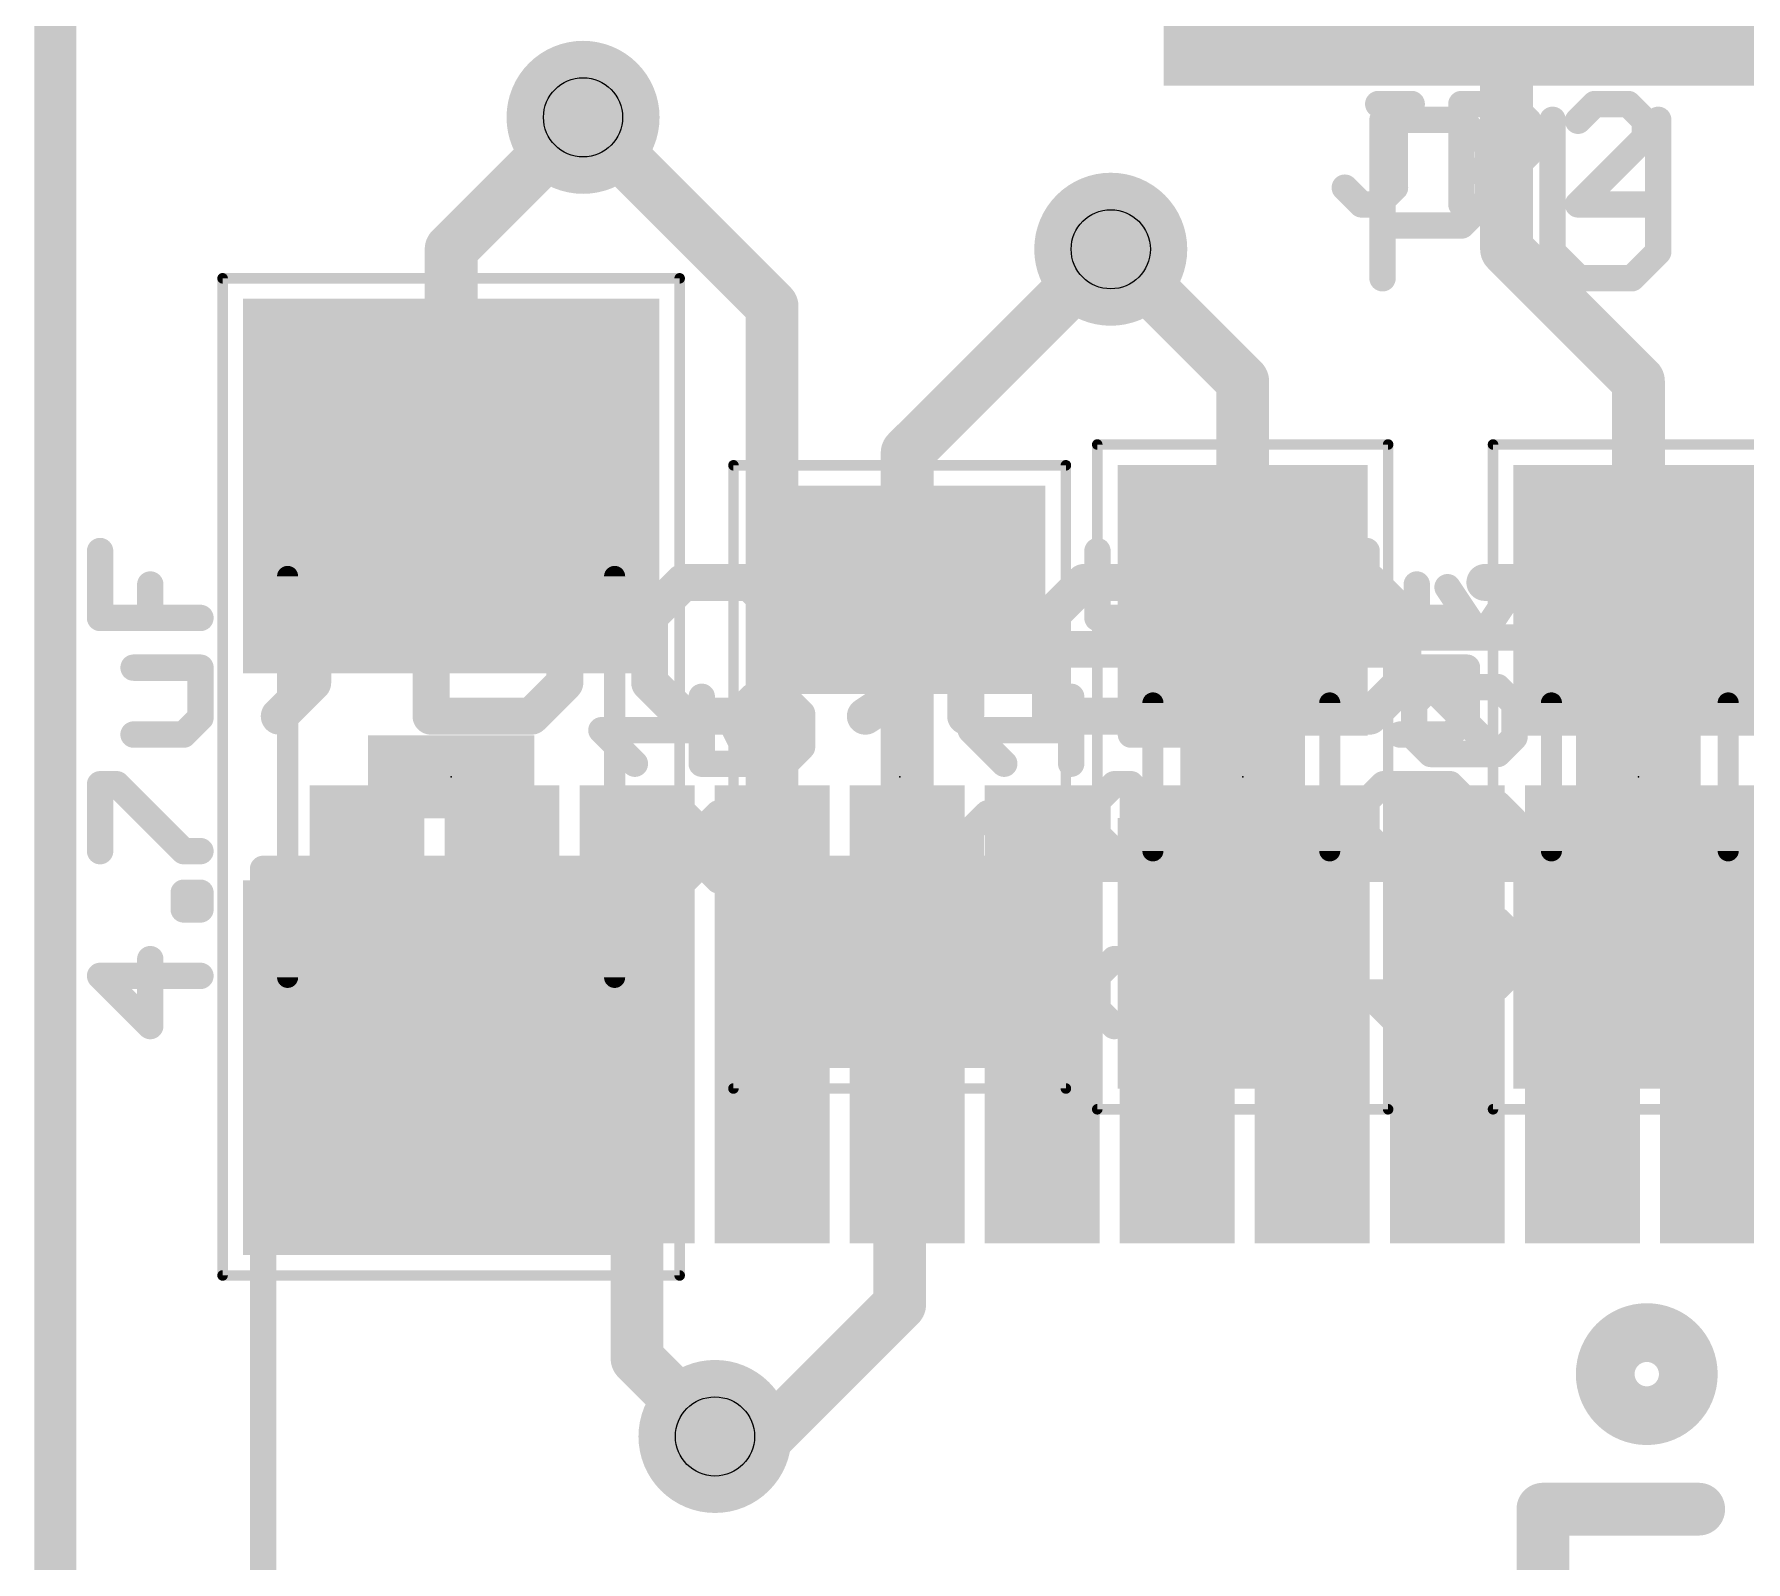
# Model space of a CAD drawing. Extents: x -38 to 69, y -31 to 38.
# Drawn here: x -0.1 to 8.14, y 4.48 to 11.83 of the extents above; entities that cross this region are included whole.
import ezdxf

# ---------------------------------------------------------------- set-up
doc = ezdxf.new("R2010")
doc.units = 0
for name, color, linetype in [('1', 12, 'CONTINUOUS'), ('16', 132, 'CONTINUOUS'), ('18', 110, 'CONTINUOUS'), ('20', 53, 'CONTINUOUS'), ('21', 41, 'CONTINUOUS'), ('22', 40, 'CONTINUOUS'), ('23', 53, 'CONTINUOUS'), ('25', 253, 'CONTINUOUS'), ('27', 253, 'CONTINUOUS'), ('29', 253, 'CONTINUOUS'), ('30', 253, 'CONTINUOUS'), ('31', 253, 'CONTINUOUS'), ('32', 253, 'CONTINUOUS'), ('35', 253, 'CONTINUOUS'), ('39', 12, 'CONTINUOUS'), ('44', 253, 'CONTINUOUS'), ('49', 253, 'CONTINUOUS'), ('51', 53, 'CONTINUOUS'), ('52', 253, 'CONTINUOUS')]:
    doc.layers.add(name, color=color, linetype=linetype)

# ---------------------------------------------------------------- blocks, each defined once
blk = doc.blocks.new('RECT')
blk.add_solid([(-0.5, -0.5), (0.5, -0.5), (-0.5, 0.5), (0.5, 0.5)])
blk = doc.blocks.new('ROUNDV')
at = {"const_width": 0.5}
blk.add_lwpolyline([(0, -0.25, 1), (0, 0.25, 1), (0, -0.25)], format="xyb", dxfattribs=at)

msp = doc.modelspace()

# ---------------------------------------------------------------- linework, layer by layer
at = {"layer": '1'}
for points, const_width in [([(0, 20.32), (0, 0)], 0.2032), ([(6.985, 10.795), (6.985, 12.7)], 0.254), ([(1.905, 10.795), (2.54, 11.43)], 0.254), ([(1.905, 9.655), (1.905, 10.795)], 0.254), ([(5.715, 10.16), (5.08, 10.795)], 0.254), ([(7.62, 10.16), (6.985, 10.795)], 0.254), ([(5.715, 9.105), (5.715, 10.16)], 0.254), ([(7.62, 9.105), (7.62, 10.16)], 0.254), ([(9.525, 9.105), (7.62, 9.105)], 0.254), ([(4.064, 7.355), (4.064, 5.715)], 0.254), ([(4.064, 5.715), (3.429, 5.08)], 0.254), ([(3.429, 5.08), (3.175, 5.08)], 0.254)]:
    msp.add_lwpolyline(points, dxfattribs=dict(at, const_width=const_width))
at = {"layer": '1', "const_width": 0.127}
for points in [[(2.5849, 11.3851, 1), (2.4951, 11.4749)], [(1.9685, 10.795, 1), (1.8415, 10.795)], [(1.8601, 10.8399, 1), (1.9499, 10.7501)], [(5.1249, 10.8399, 1), (5.0351, 10.7501)], [(7.0299, 10.8399, 1), (6.9401, 10.7501)], [(6.9215, 10.795, 1), (7.0485, 10.795)], [(5.7785, 10.16, 1), (5.6515, 10.16)], [(5.6701, 10.1151, 1), (5.7599, 10.2049)], [(7.6835, 10.16, 1), (7.5565, 10.16)], [(7.5751, 10.1151, 1), (7.6649, 10.2049)], [(1.8415, 9.655, 1), (1.9685, 9.655)], [(7.62, 9.1685, 1), (7.62, 9.0415)], [(5.6515, 9.105, 1), (5.7785, 9.105)], [(7.5565, 9.105, 1), (7.6835, 9.105)], [(4.1275, 7.355, 1), (4.0005, 7.355)], [(4.0005, 5.715, 1), (4.1275, 5.715)], [(4.1089, 5.6701, 1), (4.0191, 5.7599)], [(3.175, 5.1435, 1), (3.175, 5.0165)], [(3.429, 5.0165, 1), (3.429, 5.1435)], [(3.3841, 5.1249, 1), (3.4739, 5.0351)]]:
    msp.add_lwpolyline(points, format="xyb", dxfattribs=at)
at = {"layer": '16'}
for points, const_width in [([(0, 20.32), (0, 0)], 0.2032), ([(2.54, 11.43), (3.45, 10.52)], 0.254), ([(5.08, 10.795), (4.1, 9.815)], 0.254), ([(3.45, 10.52), (3.45, 7.112)], 0.254), ([(4.1, 9.815), (4.1, 7.112)], 0.254), ([(2.8, 5.455), (2.8, 7.112)], 0.254), ([(8, 7.112), (8.65, 7.112)], 0.254), ([(3.175, 5.08), (2.8, 5.455)], 0.254)]:
    msp.add_lwpolyline(points, dxfattribs=dict(at, const_width=const_width))
at = {"layer": '16', "const_width": 0.127}
for points in [[(2.5849, 11.4749, 1), (2.4951, 11.3851)], [(5.1249, 10.7501, 1), (5.0351, 10.8399)], [(3.5135, 10.52, 1), (3.3865, 10.52)], [(3.4051, 10.4751, 1), (3.4949, 10.5649)], [(4.1635, 9.815, 1), (4.0365, 9.815)], [(4.0551, 9.8599, 1), (4.1449, 9.7701)], [(2.8635, 7.112, 1), (2.7365, 7.112)], [(3.3865, 7.112, 1), (3.5135, 7.112)], [(4.0365, 7.112, 1), (4.1635, 7.112)], [(8, 7.1755, 1), (8, 7.0485)], [(2.8449, 5.4999, 1), (2.7551, 5.4101)], [(2.7365, 5.455, 1), (2.8635, 5.455)], [(3.1301, 5.0351, 1), (3.2199, 5.1249)]]:
    msp.add_lwpolyline(points, format="xyb", dxfattribs=at)
at = {"layer": '20', "const_width": 0.2032}
msp.add_lwpolyline([(0, 20.32), (0, 0)], dxfattribs=at)
at = {"layer": '21'}
for points, const_width in [([(5.461, 11.938, 0.4142), (5.715, 11.684)], 0.1524), ([(5.715, 11.7221, 1), (5.715, 11.6459)], 0.0762), ([(5.715, 11.6459, 1), (5.715, 11.7221)], 0.0762), ([(6.4199, 11.418, 1), (6.3564, 11.418)], 0.0635), ([(6.3881, 11.4497, 1), (6.3881, 11.3862)], 0.0635), ([(6.7919, 11.4404, 1), (6.747, 11.3955)], 0.0635), ([(6.7694, 11.3862, 1), (6.7694, 11.4497)], 0.0635), ([(7.2384, 11.418, 1), (7.1749, 11.418)], 0.0635), ([(7.7469, 11.418, 1), (7.6834, 11.418)], 0.0635), ([(6.9283, 11.2908, 1), (6.8648, 11.2908)], 0.0635), ([(6.8741, 11.2684, 1), (6.919, 11.3133)], 0.0635), ([(6.8648, 11.0366, 1), (6.9283, 11.0366)], 0.0635), ([(6.919, 11.0142, 1), (6.8741, 11.0591)], 0.0635), ([(6.3881, 10.9413, 1), (6.3881, 10.8778)], 0.0635), ([(6.747, 10.932, 1), (6.7919, 10.8871)], 0.0635), ([(6.7694, 10.8778, 1), (6.7694, 10.9413)], 0.0635), ([(7.1749, 10.7824, 1), (7.2384, 10.7824)], 0.0635), ([(7.2291, 10.8049, 1), (7.1842, 10.76)], 0.0635), ([(7.6834, 10.7824, 1), (7.7469, 10.7824)], 0.0635), ([(7.7376, 10.76, 1), (7.6927, 10.8049)], 0.0635), ([(7.3338, 10.6871, 1), (7.3338, 10.6235)], 0.0635), ([(7.3113, 10.6328, 1), (7.3562, 10.6778)], 0.0635), ([(7.5656, 10.6778, 1), (7.6105, 10.6328)], 0.0635), ([(7.588, 10.6235, 1), (7.588, 10.6871)], 0.0635), ([(6.3564, 10.6553, 1), (6.4199, 10.6553)], 0.0635), ([(7.66, 5.2386, 1), (7.66, 5.5214, 1), (7.66, 5.2386)], 0.4), ([(7.2235, 4.73, 1), (7.0965, 4.73)], 0.127), ([(7.16, 4.7935, 1), (7.16, 4.6665)], 0.127), ([(7.91, 4.6665, 1), (7.91, 4.7935)], 0.127)]:
    msp.add_lwpolyline(points, format="xyb", dxfattribs=dict(at, const_width=const_width))
for points, const_width in [([(8.255, 11.684), (5.715, 11.684)], 0.1524), ([(6.3881, 10.6553), (6.3881, 11.418)], 0.127), ([(6.3881, 11.418), (6.7694, 11.418)], 0.127), ([(6.7694, 11.418), (6.8965, 11.2908)], 0.127), ([(7.2067, 11.418), (7.2067, 10.7824)], 0.127), ([(7.7151, 10.7824), (7.7151, 11.418)], 0.127), ([(6.8965, 11.2908), (6.8965, 11.0366)], 0.127), ([(6.8965, 11.0366), (6.7694, 10.9095)], 0.127), ([(6.7694, 10.9095), (6.3881, 10.9095)], 0.127), ([(7.2067, 10.7824), (7.3338, 10.6553)], 0.127), ([(7.588, 10.6553), (7.7151, 10.7824)], 0.127), ([(7.3338, 10.6553), (7.588, 10.6553)], 0.127), ([(7.16, 3.08), (7.16, 4.73)], 0.254), ([(7.16, 4.73), (7.91, 4.73)], 0.254)]:
    msp.add_lwpolyline(points, dxfattribs=dict(at, const_width=const_width))
at = {"layer": '22', "const_width": 0.1778}
for points in [[(4.3818, 8.5471), (4.3818, 9.5131)], [(7.9332, 9.5131), (7.7722, 9.3521)], [(8.4162, 9.5131), (7.9332, 9.5131)], [(1.2388, 9.3521), (1.2388, 8.7081)], [(7.7722, 9.3521), (7.7722, 9.1911)], [(1.3998, 9.1911), (1.0778, 9.1911)], [(1.8083, 8.5471), (1.8083, 9.1911)], [(2.4523, 9.1911), (2.4523, 8.7081)], [(2.8607, 9.0301), (3.0217, 9.1911)], [(3.0217, 9.1911), (3.3437, 9.1911)], [(3.3437, 9.1911), (3.5047, 9.0301)], [(4.3818, 8.8691), (3.8988, 9.1911)], [(4.9512, 9.1911), (4.7902, 9.0301)], [(5.2732, 9.1911), (4.9512, 9.1911)], [(6.0037, 9.1911), (5.8427, 9.0301)], [(6.3257, 9.1911), (6.0037, 9.1911)], [(6.4867, 9.0301), (6.3257, 9.1911)], [(7.0418, 9.1911), (6.8807, 9.1911)], [(7.3638, 8.8691), (7.0418, 9.1911)], [(7.3638, 8.5471), (7.3638, 9.1911)], [(7.7722, 9.1911), (7.9332, 9.0301)], [(2.8607, 8.7081), (2.8607, 9.0301)], [(3.5047, 9.0301), (3.5047, 8.7081)], [(4.7902, 9.0301), (4.7902, 8.5471)], [(5.8427, 9.0301), (5.8427, 8.8691)], [(6.4867, 8.7081), (6.4867, 9.0301)], [(7.9332, 9.0301), (7.7722, 8.8691)], [(8.4162, 9.0301), (7.9332, 9.0301)], [(3.8988, 8.5471), (4.3818, 8.8691)], [(5.2732, 8.8691), (4.7902, 8.8691)], [(5.4343, 8.7081), (5.2732, 8.8691)], [(5.8427, 8.8691), (6.4867, 8.8691)], [(7.7722, 8.8691), (7.7722, 8.7081)], [(1.2388, 8.7081), (1.0778, 8.5471)], [(2.4523, 8.7081), (2.2913, 8.5471)], [(3.0217, 8.5471), (2.8607, 8.7081)], [(3.5047, 8.7081), (3.3437, 8.5471)], [(5.2732, 8.5471), (5.4343, 8.7081)], [(6.3257, 8.5471), (6.4867, 8.7081)], [(7.7722, 8.7081), (7.9332, 8.5471)], [(2.2913, 8.5471), (1.8083, 8.5471)], [(3.3437, 8.5471), (3.0217, 8.5471)], [(4.7902, 8.5471), (5.2732, 8.5471)], [(6.0037, 8.5471), (6.3257, 8.5471)], [(7.9332, 8.5471), (8.4162, 8.5471)]]:
    msp.add_lwpolyline(points, dxfattribs=at)
at = {"layer": '22', "const_width": 0.0889}
for points in [[(4.4262, 9.5131, 1), (4.3373, 9.5131)], [(7.9332, 9.5576, 1), (7.9332, 9.4687)], [(7.9646, 9.4817, 1), (7.9018, 9.5446)], [(1.2833, 9.3521, 1), (1.1944, 9.3521)], [(7.8167, 9.3521, 1), (7.7278, 9.3521)], [(7.7408, 9.3835, 1), (7.8036, 9.3207)], [(1.0778, 9.2356, 1), (1.0778, 9.1467)], [(1.3998, 9.1467, 1), (1.3998, 9.2356)], [(1.8527, 9.1911, 1), (1.7638, 9.1911)], [(2.4967, 9.1911, 1), (2.4078, 9.1911)], [(3.0217, 9.2356, 1), (3.0217, 9.1467)], [(3.0532, 9.1597, 1), (2.9903, 9.2225)], [(3.3752, 9.2225, 1), (3.3123, 9.1597)], [(3.3437, 9.1467, 1), (3.3437, 9.2356)], [(3.9234, 9.2281, 1), (3.8741, 9.1541)], [(4.9512, 9.2356, 1), (4.9512, 9.1467)], [(4.9827, 9.1597, 1), (4.9198, 9.2225)], [(5.2732, 9.1467, 1), (5.2732, 9.2356)], [(6.0037, 9.2356, 1), (6.0037, 9.1467)], [(6.0351, 9.1597, 1), (5.9723, 9.2225)], [(6.3571, 9.2225, 1), (6.2943, 9.1597)], [(6.3257, 9.1467, 1), (6.3257, 9.2356)], [(6.8807, 9.2356, 1), (6.8807, 9.1467)], [(7.0732, 9.2225, 1), (7.0103, 9.1597)], [(7.0418, 9.1467, 1), (7.0418, 9.2356)], [(7.4082, 9.1911, 1), (7.3193, 9.1911)], [(7.8036, 9.2225, 1), (7.7408, 9.1597)], [(7.7278, 9.1911, 1), (7.8167, 9.1911)], [(2.9052, 9.0301, 1), (2.8163, 9.0301)], [(2.8293, 9.0615, 1), (2.8922, 8.9987)], [(3.5492, 9.0301, 1), (3.4603, 9.0301)], [(3.4733, 8.9987, 1), (3.5362, 9.0615)], [(4.8347, 9.0301, 1), (4.7458, 9.0301)], [(4.7588, 9.0615, 1), (4.8217, 8.9987)], [(5.8871, 9.0301, 1), (5.7982, 9.0301)], [(5.8113, 9.0615, 1), (5.8741, 8.9987)], [(6.5312, 9.0301, 1), (6.4423, 9.0301)], [(6.4553, 8.9987, 1), (6.5181, 9.0615)], [(7.9332, 9.0746, 1), (7.9332, 8.9857)], [(7.9646, 8.9987, 1), (7.9018, 9.0615)], [(7.9018, 8.9987, 1), (7.9646, 9.0615)], [(4.3571, 8.8321, 1), (4.4064, 8.9061)], [(4.4064, 8.8321, 1), (4.3571, 8.9061)], [(4.7902, 8.9136, 1), (4.7902, 8.8247)], [(5.3047, 8.9005, 1), (5.2418, 8.8377)], [(5.2732, 8.8247, 1), (5.2732, 8.9136)], [(5.7982, 8.8691, 1), (5.8871, 8.8691)], [(5.8427, 8.9136, 1), (5.8427, 8.8247)], [(6.4867, 8.8247, 1), (6.4867, 8.9136)], [(7.3323, 8.8377, 1), (7.3952, 8.9005)], [(7.8167, 8.8691, 1), (7.7278, 8.8691)], [(7.7408, 8.9005, 1), (7.8036, 8.8377)], [(1.1944, 8.7081, 1), (1.2833, 8.7081)], [(1.2703, 8.6767, 1), (1.2074, 8.7395)], [(2.4078, 8.7081, 1), (2.4967, 8.7081)], [(2.4837, 8.6767, 1), (2.4209, 8.7395)], [(2.8922, 8.7395, 1), (2.8293, 8.6767)], [(2.8163, 8.7081, 1), (2.9052, 8.7081)], [(3.4603, 8.7081, 1), (3.5492, 8.7081)], [(3.5362, 8.6767, 1), (3.4733, 8.7395)], [(5.4657, 8.6767, 1), (5.4028, 8.7395)], [(5.4028, 8.6767, 1), (5.4657, 8.7395)], [(6.4423, 8.7081, 1), (6.5312, 8.7081)], [(6.5181, 8.6767, 1), (6.4553, 8.7395)], [(7.8036, 8.7395, 1), (7.7408, 8.6767)], [(7.7278, 8.7081, 1), (7.8167, 8.7081)], [(1.0464, 8.5785, 1), (1.1092, 8.5157)], [(1.7638, 8.5471, 1), (1.8527, 8.5471)], [(1.8083, 8.5915, 1), (1.8083, 8.5027)], [(2.2599, 8.5785, 1), (2.3227, 8.5157)], [(2.2913, 8.5027, 1), (2.2913, 8.5915)], [(3.0217, 8.5915, 1), (3.0217, 8.5027)], [(2.9903, 8.5157, 1), (3.0532, 8.5785)], [(3.3123, 8.5785, 1), (3.3752, 8.5157)], [(3.3437, 8.5027, 1), (3.3437, 8.5915)], [(3.8741, 8.5841, 1), (3.9234, 8.5101)], [(4.3373, 8.5471, 1), (4.4262, 8.5471)], [(4.7902, 8.5915, 1), (4.7902, 8.5027)], [(4.7458, 8.5471, 1), (4.8347, 8.5471)], [(5.2418, 8.5785, 1), (5.3047, 8.5157)], [(5.2732, 8.5027, 1), (5.2732, 8.5915)], [(6.0037, 8.5915, 1), (6.0037, 8.5027)], [(6.2943, 8.5785, 1), (6.3571, 8.5157)], [(6.3257, 8.5027, 1), (6.3257, 8.5915)], [(7.3193, 8.5471, 1), (7.4082, 8.5471)], [(7.9332, 8.5915, 1), (7.9332, 8.5027)], [(7.9018, 8.5157, 1), (7.9646, 8.5785)]]:
    msp.add_lwpolyline(points, format="xyb", dxfattribs=at)
at = {"layer": '23'}
for p in [(1.905, 8.255), (4.064, 8.255), (5.715, 8.255), (7.62, 8.255)]:
    msp.add_point(p, dxfattribs=at)
at = {"layer": '25', "const_width": 0.0635}
for points in [[(6.3675, 11.5257, 1), (6.3675, 11.4622)], [(6.4798, 11.4939, 1), (6.4163, 11.4939)], [(6.5285, 11.4622, 1), (6.5285, 11.5257)], [(6.7678, 11.5257, 1), (6.7678, 11.4622)], [(6.7996, 11.4939, 1), (6.7361, 11.4939)], [(7.0318, 11.5164, 1), (6.9869, 11.4715)], [(7.0093, 11.4622, 1), (7.0093, 11.5257)], [(7.4097, 11.5257, 1), (7.4097, 11.4622)], [(7.4321, 11.4715, 1), (7.3872, 11.5164)], [(7.5931, 11.5164, 1), (7.5482, 11.4715)], [(7.5707, 11.4622, 1), (7.5707, 11.5257)], [(7.1216, 11.4134, 1), (7.0581, 11.4134)], [(7.0674, 11.391, 1), (7.1123, 11.4359)], [(7.3067, 11.4359, 1), (7.3516, 11.391)], [(7.6829, 11.4134, 1), (7.6194, 11.4134)], [(7.6287, 11.391, 1), (7.6736, 11.4359)], [(7.6736, 11.3105, 1), (7.6287, 11.3554)], [(7.1123, 11.23, 1), (7.0674, 11.2749)], [(7.6194, 11.3329, 1), (7.6829, 11.3329)], [(6.7678, 11.2037, 1), (6.7678, 11.1402)], [(6.9869, 11.1944, 1), (7.0318, 11.1495)], [(7.0093, 11.1402, 1), (7.0093, 11.2037)], [(7.0581, 11.2524, 1), (7.1216, 11.2524)], [(6.229, 11.1139, 1), (6.1841, 11.0689)], [(6.4163, 11.0914, 1), (6.4798, 11.0914)], [(6.4705, 11.0689, 1), (6.4256, 11.1139)], [(6.287, 11.0427, 1), (6.287, 10.9792)], [(6.2646, 10.9884, 1), (6.3095, 11.0334)], [(6.3451, 11.0334, 1), (6.39, 10.9884)], [(6.3675, 10.9792, 1), (6.3675, 11.0427)], [(6.7361, 11.0109, 1), (6.7996, 11.0109)], [(7.3067, 11.0334, 1), (7.3516, 10.9884)], [(7.3292, 11.0427, 1), (7.3292, 10.9792)], [(7.6512, 10.9792, 1), (7.6512, 11.0427)], [(3.1428, 8.6405, 1), (3.0793, 8.6405)], [(3.1433, 8.6405, 1), (3.0797, 8.6405)], [(3.3526, 8.6723, 1), (3.3526, 8.6088)], [(3.375, 8.6181, 1), (3.3301, 8.663)], [(3.5361, 8.663, 1), (3.4911, 8.6181)], [(3.5136, 8.6088, 1), (3.5136, 8.6723)], [(4.9212, 8.6405, 1), (4.8578, 8.6405)], [(3.3038, 8.56, 1), (3.2403, 8.56)], [(3.2496, 8.5825, 1), (3.2945, 8.5376)], [(3.6259, 8.56, 1), (3.5623, 8.56)], [(3.5716, 8.5376, 1), (3.6166, 8.5825)], [(2.6509, 8.502, 1), (2.606, 8.4571)], [(2.6285, 8.5113, 1), (2.6285, 8.4478)], [(3.1115, 8.4478, 1), (3.1115, 8.5113)], [(3.3005, 8.4937, 1), (3.2437, 8.4653)], [(3.2403, 8.4795, 1), (3.3038, 8.4795)], [(4.4289, 8.502, 1), (4.384, 8.4571)], [(4.4065, 8.5113, 1), (4.4065, 8.4478)], [(4.8895, 8.4478, 1), (4.8895, 8.5113)], [(3.5623, 8.399, 1), (3.6259, 8.399)], [(3.6166, 8.3765, 1), (3.5716, 8.4214)], [(2.767, 8.296, 1), (2.8119, 8.341)], [(3.0793, 8.3185, 1), (3.1428, 8.3185)], [(3.1111, 8.3502, 1), (3.1111, 8.2867)], [(3.0797, 8.3185, 1), (3.1433, 8.3185)], [(3.3242, 8.3043, 1), (3.381, 8.3327)], [(3.3526, 8.2867, 1), (3.3526, 8.3502)], [(3.4911, 8.3409, 1), (3.5361, 8.296)], [(4.545, 8.296, 1), (4.5899, 8.341)], [(4.8578, 8.3185, 1), (4.9212, 8.3185)], [(2.7314, 8.0567, 1), (2.6865, 8.1016)], [(3.0535, 8.1016, 1), (3.0085, 8.0567)], [(3.214, 8.0567, 1), (3.1691, 8.1016)], [(3.5361, 8.1016, 1), (3.4911, 8.0567)], [(4.487, 8.1109, 1), (4.487, 8.0474)], [(4.5094, 8.0567, 1), (4.4645, 8.1016)], [(4.6704, 8.1016, 1), (4.6255, 8.0567)], [(4.648, 8.0474, 1), (4.648, 8.1109)], [(4.912, 8.0567, 1), (4.867, 8.1016)], [(2.6602, 7.9987, 1), (2.5967, 7.9987)], [(2.606, 8.0211, 1), (2.6509, 7.9762)], [(3.1428, 7.9987, 1), (3.0793, 7.9987)], [(3.0886, 8.0211, 1), (3.1335, 7.9762)], [(3.1433, 7.9987, 1), (3.0797, 7.9987)], [(3.089, 7.9762, 1), (3.134, 8.0211)], [(3.6259, 7.9987, 1), (3.5623, 7.9987)], [(3.5716, 7.9762, 1), (3.6166, 8.0211)], [(4.4382, 7.9987, 1), (4.3747, 7.9987)], [(4.384, 8.0211, 1), (4.4289, 7.9762)], [(4.7602, 7.9987, 1), (4.6967, 7.9987)], [(4.706, 7.9762, 1), (4.7509, 8.0211)], [(4.706, 7.9406, 1), (4.7509, 7.8957)], [(2.5967, 7.8377, 1), (2.6602, 7.8377)], [(2.6509, 7.8601, 1), (2.606, 7.8152)], [(3.0793, 7.8377, 1), (3.1428, 7.8377)], [(3.1335, 7.8601, 1), (3.0886, 7.8152)], [(3.0797, 7.8377, 1), (3.1433, 7.8377)], [(3.134, 7.8152, 1), (3.089, 7.8601)], [(3.5623, 7.8377, 1), (3.6259, 7.8377)], [(3.6166, 7.8152, 1), (3.5716, 7.8601)], [(2.709, 7.7889, 1), (2.709, 7.7254)], [(2.6865, 7.7347, 1), (2.7314, 7.7796)], [(3.0085, 7.7796, 1), (3.0535, 7.7347)], [(3.031, 7.7254, 1), (3.031, 7.7889)], [(3.1916, 7.7889, 1), (3.1916, 7.7254)], [(3.1691, 7.7347, 1), (3.214, 7.7796)], [(3.4911, 7.7796, 1), (3.5361, 7.7347)], [(3.5136, 7.7254, 1), (3.5136, 7.7889)], [(4.3747, 7.7572, 1), (4.4382, 7.7572)], [(4.4065, 7.7889, 1), (4.4065, 7.7254)], [(4.6967, 7.7572, 1), (4.7602, 7.7572)], [(4.8895, 7.7254, 1), (4.8895, 7.7889)]]:
    msp.add_lwpolyline(points, format="xyb", dxfattribs=at)
at = {"layer": '25', "const_width": 0.127}
for points in [[(6.3675, 11.4939), (6.5285, 11.4939)], [(6.448, 11.0914), (6.448, 11.4939)], [(6.7678, 11.0109), (6.7678, 11.4939)], [(6.7678, 11.4939), (7.0093, 11.4939)], [(7.0093, 11.4939), (7.0898, 11.4134)], [(7.4097, 11.4939), (7.3292, 11.4134)], [(7.5707, 11.4939), (7.4097, 11.4939)], [(7.6512, 11.4134), (7.5707, 11.4939)], [(7.0898, 11.4134), (7.0898, 11.2524)], [(7.6512, 11.3329), (7.6512, 11.4134)], [(7.3292, 11.0109), (7.6512, 11.3329)], [(7.0898, 11.2524), (7.0093, 11.1719)], [(7.0093, 11.1719), (6.7678, 11.1719)], [(6.2065, 11.0914), (6.287, 11.0109)], [(6.3675, 11.0109), (6.448, 11.0914)], [(6.287, 11.0109), (6.3675, 11.0109)], [(7.6512, 11.0109), (7.3292, 11.0109)], [(3.1111, 8.6405), (3.1111, 8.3185)], [(3.1115, 8.3185), (3.1115, 8.6405)], [(3.2721, 8.56), (3.3526, 8.6405)], [(3.3526, 8.6405), (3.5136, 8.6405)], [(3.5136, 8.6405), (3.5941, 8.56)], [(4.8895, 8.3185), (4.8895, 8.6405)], [(3.2721, 8.4795), (3.2721, 8.56)], [(3.5941, 8.56), (3.5941, 8.399)], [(2.7895, 8.3185), (2.6285, 8.4795)], [(2.6285, 8.4795), (3.1115, 8.4795)], [(3.3526, 8.3185), (3.2721, 8.4795)], [(4.5675, 8.3185), (4.4065, 8.4795)], [(4.4065, 8.4795), (4.8895, 8.4795)], [(3.5941, 8.399), (3.5136, 8.3185)], [(3.1111, 8.3185), (3.3526, 8.3185)], [(2.709, 8.0792), (2.6285, 7.9987)], [(3.1115, 7.9987), (3.031, 8.0792)], [(3.1916, 8.0792), (3.1111, 7.9987)], [(3.5941, 7.9987), (3.5136, 8.0792)], [(4.4065, 7.9987), (4.487, 8.0792)], [(4.487, 8.0792), (4.648, 8.0792)], [(4.648, 8.0792), (4.7285, 7.9987)], [(4.7285, 7.9182), (4.8895, 8.0792)], [(2.6285, 7.9987), (2.6285, 7.8377)], [(3.1111, 7.9987), (3.1111, 7.8377)], [(3.1115, 7.8377), (3.1115, 7.9987)], [(3.5941, 7.8377), (3.5941, 7.9987)], [(4.4065, 7.7572), (4.4065, 7.9987)], [(4.7285, 7.9987), (4.7285, 7.7572)], [(2.6285, 7.8377), (2.709, 7.7572)], [(3.031, 7.7572), (3.1115, 7.8377)], [(3.1111, 7.8377), (3.1916, 7.7572)], [(3.5136, 7.7572), (3.5941, 7.8377)], [(2.709, 7.7572), (3.031, 7.7572)], [(3.1916, 7.7572), (3.5136, 7.7572)], [(4.8895, 7.7572), (4.4065, 7.7572)]]:
    msp.add_lwpolyline(points, dxfattribs=at)
at = {"layer": '27', "const_width": 0.127}
for points in [[(0.2155, 9.0201), (0.2155, 9.3421)], [(5.0161, 9.0201), (5.0161, 9.3421)], [(6.3115, 9.0201), (6.3115, 9.3421)], [(0.457, 9.0201), (0.457, 9.1811)], [(5.2576, 9.0201), (5.2576, 9.1811)], [(6.553, 9.0201), (6.553, 9.1811)], [(6.8621, 8.9266), (6.7011, 9.1681)], [(7.0231, 9.1681), (6.8621, 8.9266)], [(0.6985, 9.0201), (0.2155, 9.0201)], [(5.4991, 9.0201), (5.0161, 9.0201)], [(6.7945, 9.0201), (6.3115, 9.0201)], [(7.0231, 8.9266), (6.5401, 8.9266)], [(0.6985, 8.7808), (0.3765, 8.7808)], [(0.6985, 8.5393), (0.6985, 8.7808)], [(5.4991, 8.7808), (5.1771, 8.7808)], [(5.4991, 8.5393), (5.4991, 8.7808)], [(6.7945, 8.7808), (6.4725, 8.7808)], [(6.7945, 8.5393), (6.7945, 8.7808)], [(6.5401, 8.6068), (6.6206, 8.6873)], [(6.6206, 8.6873), (6.9426, 8.6873)], [(6.9426, 8.3653), (6.6206, 8.6873)], [(6.9426, 8.6873), (7.0231, 8.6068)], [(6.5401, 8.4458), (6.5401, 8.6068)], [(7.0231, 8.6068), (7.0231, 8.4458)], [(0.618, 8.4588), (0.6985, 8.5393)], [(5.4186, 8.4588), (5.4991, 8.5393)], [(6.714, 8.4588), (6.7945, 8.5393)], [(0.3765, 8.4588), (0.618, 8.4588)], [(5.1771, 8.4588), (5.4186, 8.4588)], [(6.4725, 8.4588), (6.714, 8.4588)], [(6.6206, 8.3653), (6.5401, 8.4458)], [(7.0231, 8.4458), (6.9426, 8.3653)], [(6.9426, 8.3653), (6.6206, 8.3653)], [(0.2155, 7.8975), (0.2155, 8.2195)], [(0.2155, 8.2195), (0.296, 8.2195)], [(0.296, 8.2195), (0.618, 7.8975)], [(5.0966, 8.2195), (5.0161, 8.139)], [(5.1771, 8.2195), (5.0966, 8.2195)], [(5.4991, 7.8975), (5.1771, 8.2195)], [(5.4991, 8.2195), (5.4991, 7.8975)], [(6.3115, 8.139), (6.392, 8.2195)], [(6.392, 8.2195), (6.714, 8.2195)], [(6.714, 7.8975), (6.392, 8.2195)], [(6.714, 8.2195), (6.7945, 8.139)], [(5.0161, 8.139), (5.0161, 7.978)], [(6.3115, 7.978), (6.3115, 8.139)], [(6.6206, 8.126), (6.5401, 8.0455)], [(6.9426, 8.126), (6.6206, 8.126)], [(6.7816, 7.8845), (6.7816, 8.126)], [(6.7945, 8.139), (6.7945, 7.978)], [(7.0231, 8.0455), (6.9426, 8.126)], [(6.5401, 8.0455), (6.5401, 7.8845)], [(7.0231, 7.8845), (7.0231, 8.0455)], [(5.0161, 7.978), (5.0966, 7.8975)], [(6.392, 7.8975), (6.3115, 7.978)], [(6.7945, 7.978), (6.714, 7.8975)], [(0.618, 7.8975), (0.6985, 7.8975)], [(6.714, 7.8975), (6.392, 7.8975)], [(6.5401, 7.8845), (6.6206, 7.804)], [(6.7011, 7.804), (6.7816, 7.8845)], [(6.9426, 7.804), (7.0231, 7.8845)], [(6.6206, 7.804), (6.7011, 7.804)], [(0.618, 7.6169), (0.618, 7.6974)], [(0.618, 7.6974), (0.6985, 7.6974)], [(0.6985, 7.6974), (0.6985, 7.6169)], [(5.4186, 7.6169), (5.4186, 7.6974)], [(5.4186, 7.6974), (5.4991, 7.6974)], [(5.4991, 7.6974), (5.4991, 7.6169)], [(6.714, 7.6169), (6.714, 7.6974)], [(6.714, 7.6974), (6.7945, 7.6974)], [(6.7945, 7.6974), (6.7945, 7.6169)], [(0.6985, 7.6169), (0.618, 7.6169)], [(5.4991, 7.6169), (5.4186, 7.6169)], [(6.7945, 7.6169), (6.714, 7.6169)], [(6.5401, 7.4842), (6.6206, 7.5647)], [(6.6206, 7.5647), (6.7011, 7.5647)], [(6.7011, 7.5647), (6.7816, 7.4842)], [(6.7816, 7.4842), (6.8621, 7.5647)], [(6.8621, 7.5647), (6.9426, 7.5647)], [(6.9426, 7.5647), (7.0231, 7.4842)], [(6.5401, 7.3232), (6.5401, 7.4842)], [(6.7816, 7.4842), (6.7816, 7.4037)], [(7.0231, 7.4842), (7.0231, 7.3232)], [(0.457, 7.0556), (0.457, 7.3776)], [(5.0966, 7.3776), (5.0161, 7.2971)], [(5.1771, 7.3776), (5.0966, 7.3776)], [(5.4991, 7.0556), (5.1771, 7.3776)], [(5.4991, 7.3776), (5.4991, 7.0556)], [(6.7945, 7.0556), (6.7945, 7.3776)], [(0.6985, 7.2971), (0.2155, 7.2971)], [(0.2155, 7.2971), (0.457, 7.0556)], [(5.0161, 7.2971), (5.0161, 7.1361)], [(6.6206, 7.2427), (6.5401, 7.3232)], [(7.0231, 7.3232), (6.9426, 7.2427)], [(6.4725, 7.0556), (6.3115, 7.2166)], [(6.3115, 7.2166), (6.7945, 7.2166)], [(5.0161, 7.1361), (5.0966, 7.0556)]]:
    msp.add_lwpolyline(points, dxfattribs=at)
at = {"layer": '27', "const_width": 0.0635}
for points in [[(0.2472, 9.3421, 1), (0.1837, 9.3421)], [(5.0478, 9.3421, 1), (4.9843, 9.3421)], [(6.3432, 9.3421, 1), (6.2797, 9.3421)], [(0.4887, 9.1811, 1), (0.4252, 9.1811)], [(5.2893, 9.1811, 1), (5.2258, 9.1811)], [(6.5847, 9.1811, 1), (6.5212, 9.1811)], [(6.7275, 9.1857, 1), (6.6747, 9.1505)], [(7.0495, 9.1505, 1), (6.9967, 9.1857)], [(0.2155, 9.0519, 1), (0.2155, 8.9884)], [(0.6985, 8.9884, 1), (0.6985, 9.0519)], [(5.0161, 9.0519, 1), (5.0161, 8.9884)], [(5.4991, 8.9884, 1), (5.4991, 9.0519)], [(6.3115, 9.0519, 1), (6.3115, 8.9884)], [(6.7945, 8.9884, 1), (6.7945, 9.0519)], [(0.1837, 9.0201, 1), (0.2472, 9.0201)], [(0.4252, 9.0201, 1), (0.4887, 9.0201)], [(4.9843, 9.0201, 1), (5.0478, 9.0201)], [(5.2258, 9.0201, 1), (5.2893, 9.0201)], [(6.2797, 9.0201, 1), (6.3432, 9.0201)], [(6.5401, 8.9583, 1), (6.5401, 8.8948)], [(6.5212, 9.0201, 1), (6.5847, 9.0201)], [(7.0231, 8.8948, 1), (7.0231, 8.9583)], [(6.8357, 8.9442, 1), (6.8885, 8.909)], [(6.8357, 8.909, 1), (6.8885, 8.9442)], [(0.3765, 8.8126, 1), (0.3765, 8.7491)], [(0.7303, 8.7808, 1), (0.6667, 8.7808)], [(0.6985, 8.7491, 1), (0.6985, 8.8126)], [(5.1771, 8.8126, 1), (5.1771, 8.7491)], [(5.5309, 8.7808, 1), (5.4674, 8.7808)], [(5.4991, 8.7491, 1), (5.4991, 8.8126)], [(6.4725, 8.8126, 1), (6.4725, 8.7491)], [(6.8262, 8.7808, 1), (6.7628, 8.7808)], [(6.7945, 8.7491, 1), (6.7945, 8.8126)], [(6.6206, 8.719, 1), (6.6206, 8.6555)], [(6.643, 8.7097, 1), (6.5981, 8.6648)], [(6.643, 8.6648, 1), (6.5981, 8.7097)], [(6.9651, 8.7097, 1), (6.9201, 8.6648)], [(6.9426, 8.6555, 1), (6.9426, 8.719)], [(6.5718, 8.6068, 1), (6.5083, 8.6068)], [(6.5176, 8.6292, 1), (6.5625, 8.5843)], [(7.0549, 8.6068, 1), (6.9914, 8.6068)], [(7.0006, 8.5843, 1), (7.0456, 8.6292)], [(0.6667, 8.5393, 1), (0.7303, 8.5393)], [(0.721, 8.5169, 1), (0.676, 8.5618)], [(5.4674, 8.5393, 1), (5.5309, 8.5393)], [(5.5216, 8.5169, 1), (5.4766, 8.5618)], [(6.7628, 8.5393, 1), (6.8262, 8.5393)], [(6.817, 8.5169, 1), (6.772, 8.5618)], [(0.3765, 8.4906, 1), (0.3765, 8.4271)], [(0.5955, 8.4813, 1), (0.6405, 8.4364)], [(0.618, 8.4271, 1), (0.618, 8.4906)], [(5.1771, 8.4906, 1), (5.1771, 8.4271)], [(5.3961, 8.4813, 1), (5.4411, 8.4364)], [(5.4186, 8.4271, 1), (5.4186, 8.4906)], [(6.4725, 8.4906, 1), (6.4725, 8.4271)], [(6.5625, 8.4682, 1), (6.5176, 8.4233)], [(6.6915, 8.4813, 1), (6.7365, 8.4364)], [(6.714, 8.4271, 1), (6.714, 8.4906)], [(7.0456, 8.4233, 1), (7.0006, 8.4682)], [(6.5083, 8.4458, 1), (6.5718, 8.4458)], [(6.6206, 8.397, 1), (6.6206, 8.3335)], [(6.5981, 8.3428, 1), (6.643, 8.3877)], [(6.9201, 8.3877, 1), (6.9651, 8.3428)], [(6.9201, 8.3428, 1), (6.9651, 8.3877)], [(6.9426, 8.3335, 1), (6.9426, 8.397)], [(6.9914, 8.4458, 1), (7.0549, 8.4458)], [(0.2155, 8.2513, 1), (0.2155, 8.1878)], [(0.2472, 8.2195, 1), (0.1837, 8.2195)], [(0.3184, 8.242, 1), (0.2735, 8.1971)], [(0.296, 8.1878, 1), (0.296, 8.2513)], [(5.0966, 8.2513, 1), (5.0966, 8.1878)], [(5.119, 8.1971, 1), (5.0741, 8.242)], [(5.1995, 8.242, 1), (5.1546, 8.1971)], [(5.1771, 8.1878, 1), (5.1771, 8.2513)], [(5.5309, 8.2195, 1), (5.4674, 8.2195)], [(6.392, 8.2513, 1), (6.392, 8.1878)], [(6.4144, 8.242, 1), (6.3695, 8.1971)], [(6.4144, 8.1971, 1), (6.3695, 8.242)], [(6.7365, 8.242, 1), (6.6915, 8.1971)], [(6.714, 8.1878, 1), (6.714, 8.2513)], [(5.0478, 8.139, 1), (4.9843, 8.139)], [(4.9936, 8.1615, 1), (5.0385, 8.1166)], [(6.3432, 8.139, 1), (6.2797, 8.139)], [(6.289, 8.1615, 1), (6.3339, 8.1166)], [(6.6206, 8.1577, 1), (6.6206, 8.0942)], [(6.643, 8.1035, 1), (6.5981, 8.1484)], [(6.8133, 8.126, 1), (6.7498, 8.126)], [(6.8262, 8.139, 1), (6.7628, 8.139)], [(6.772, 8.1166, 1), (6.817, 8.1615)], [(6.9651, 8.1484, 1), (6.9201, 8.1035)], [(6.9426, 8.0942, 1), (6.9426, 8.1577)], [(6.5718, 8.0455, 1), (6.5083, 8.0455)], [(6.5176, 8.0679, 1), (6.5625, 8.023)], [(7.0549, 8.0455, 1), (6.9914, 8.0455)], [(7.0006, 8.023, 1), (7.0456, 8.0679)], [(5.0385, 8.0005, 1), (4.9936, 7.9556)], [(4.9843, 7.978, 1), (5.0478, 7.978)], [(6.3339, 8.0005, 1), (6.289, 7.9556)], [(6.2797, 7.978, 1), (6.3432, 7.978)], [(6.7628, 7.978, 1), (6.8262, 7.978)], [(6.817, 7.9556, 1), (6.772, 8.0005)], [(0.1837, 7.8975, 1), (0.2472, 7.8975)], [(0.618, 7.9293, 1), (0.618, 7.8658)], [(0.5955, 7.8751, 1), (0.6405, 7.92)], [(0.6985, 7.8658, 1), (0.6985, 7.9293)], [(5.0741, 7.8751, 1), (5.119, 7.92)], [(5.4674, 7.8975, 1), (5.5309, 7.8975)], [(5.4766, 7.8751, 1), (5.5216, 7.92)], [(6.392, 7.9293, 1), (6.392, 7.8658)], [(6.3695, 7.8751, 1), (6.4144, 7.92)], [(6.5625, 7.9069, 1), (6.5176, 7.862)], [(6.5083, 7.8845, 1), (6.5718, 7.8845)], [(6.6915, 7.92, 1), (6.7365, 7.8751)], [(6.6915, 7.8751, 1), (6.7365, 7.92)], [(6.714, 7.8658, 1), (6.714, 7.9293)], [(6.7498, 7.8845, 1), (6.8133, 7.8845)], [(6.804, 7.862, 1), (6.7591, 7.9069)], [(6.9914, 7.8845, 1), (7.0549, 7.8845)], [(7.0456, 7.862, 1), (7.0006, 7.9069)], [(6.6206, 7.8357, 1), (6.6206, 7.7722)], [(6.5981, 7.7815, 1), (6.643, 7.8264)], [(6.6786, 7.8264, 1), (6.7235, 7.7815)], [(6.7011, 7.7722, 1), (6.7011, 7.8357)], [(6.9201, 7.8264, 1), (6.9651, 7.7815)], [(0.6498, 7.6974, 1), (0.5862, 7.6974)], [(0.618, 7.7291, 1), (0.618, 7.6656)], [(0.7303, 7.6974, 1), (0.6667, 7.6974)], [(0.6985, 7.6656, 1), (0.6985, 7.7291)], [(5.4504, 7.6974, 1), (5.3869, 7.6974)], [(5.4186, 7.7291, 1), (5.4186, 7.6656)], [(5.5309, 7.6974, 1), (5.4674, 7.6974)], [(5.4991, 7.6656, 1), (5.4991, 7.7291)], [(6.7458, 7.6974, 1), (6.6823, 7.6974)], [(6.714, 7.7291, 1), (6.714, 7.6656)], [(6.8262, 7.6974, 1), (6.7628, 7.6974)], [(6.7945, 7.6656, 1), (6.7945, 7.7291)], [(0.618, 7.6486, 1), (0.618, 7.5851)], [(0.6985, 7.5851, 1), (0.6985, 7.6486)], [(5.4186, 7.6486, 1), (5.4186, 7.5851)], [(5.4991, 7.5851, 1), (5.4991, 7.6486)], [(6.714, 7.6486, 1), (6.714, 7.5851)], [(6.7945, 7.5851, 1), (6.7945, 7.6486)], [(0.5862, 7.6169, 1), (0.6498, 7.6169)], [(0.6667, 7.6169, 1), (0.7303, 7.6169)], [(5.3869, 7.6169, 1), (5.4504, 7.6169)], [(5.4674, 7.6169, 1), (5.5309, 7.6169)], [(6.6206, 7.5964, 1), (6.6206, 7.5329)], [(6.643, 7.5422, 1), (6.5981, 7.5871)], [(6.7235, 7.5871, 1), (6.6786, 7.5422)], [(6.6823, 7.6169, 1), (6.7458, 7.6169)], [(6.7011, 7.5329, 1), (6.7011, 7.5964)], [(6.7628, 7.6169, 1), (6.8262, 7.6169)], [(6.8621, 7.5964, 1), (6.8621, 7.5329)], [(6.8845, 7.5422, 1), (6.8396, 7.5871)], [(6.9651, 7.5871, 1), (6.9201, 7.5422)], [(6.9426, 7.5329, 1), (6.9426, 7.5964)], [(6.5718, 7.4842, 1), (6.5083, 7.4842)], [(6.5176, 7.5066, 1), (6.5625, 7.4617)], [(6.8133, 7.4842, 1), (6.7498, 7.4842)], [(6.7591, 7.5066, 1), (6.804, 7.4617)], [(6.7591, 7.4617, 1), (6.804, 7.5066)], [(7.0549, 7.4842, 1), (6.9914, 7.4842)], [(7.0006, 7.4617, 1), (7.0456, 7.5066)], [(0.4887, 7.3776, 1), (0.4252, 7.3776)], [(5.0966, 7.4093, 1), (5.0966, 7.3458)], [(5.119, 7.3551, 1), (5.0741, 7.4)], [(5.1995, 7.4, 1), (5.1546, 7.3551)], [(5.1771, 7.3458, 1), (5.1771, 7.4093)], [(5.5309, 7.3776, 1), (5.4674, 7.3776)], [(6.7498, 7.4037, 1), (6.8133, 7.4037)], [(6.8262, 7.3776, 1), (6.7628, 7.3776)], [(0.2155, 7.3288, 1), (0.2155, 7.2653)], [(0.2379, 7.3195, 1), (0.193, 7.2746)], [(0.6985, 7.2653, 1), (0.6985, 7.3288)], [(5.0478, 7.2971, 1), (4.9843, 7.2971)], [(4.9936, 7.3195, 1), (5.0385, 7.2746)], [(6.5625, 7.3456, 1), (6.5176, 7.3007)], [(6.5083, 7.3232, 1), (6.5718, 7.3232)], [(6.9914, 7.3232, 1), (7.0549, 7.3232)], [(7.0456, 7.3007, 1), (7.0006, 7.3456)], [(6.3115, 7.2483, 1), (6.3115, 7.1848)], [(6.3339, 7.239, 1), (6.289, 7.1941)], [(6.5981, 7.2202, 1), (6.643, 7.2651)], [(6.7945, 7.1848, 1), (6.7945, 7.2483)], [(6.9201, 7.2651, 1), (6.9651, 7.2202)], [(5.0385, 7.1585, 1), (4.9936, 7.1136)], [(4.9843, 7.1361, 1), (5.0478, 7.1361)], [(0.4252, 7.0556, 1), (0.4887, 7.0556)], [(0.4345, 7.0331, 1), (0.4794, 7.078)], [(5.0741, 7.0331, 1), (5.119, 7.078)], [(5.4674, 7.0556, 1), (5.5309, 7.0556)], [(5.4766, 7.0331, 1), (5.5216, 7.078)], [(6.45, 7.0331, 1), (6.4949, 7.078)], [(6.7628, 7.0556, 1), (6.8262, 7.0556)]]:
    msp.add_lwpolyline(points, format="xyb", dxfattribs=at)
at = {"layer": '39', "const_width": 0.0508}
for points in [[(0.805, 5.855), (0.805, 10.655)], [(0.805, 10.655), (3.005, 10.655)], [(3.005, 10.655), (3.005, 5.855)], [(5.015, 6.655), (5.015, 9.855)], [(5.015, 9.855), (6.415, 9.855)], [(6.415, 9.855), (6.415, 6.655)], [(6.92, 6.655), (6.92, 9.855)], [(6.92, 9.855), (8.32, 9.855)], [(3.264, 6.755), (3.264, 9.755)], [(3.264, 9.755), (4.864, 9.755)], [(4.864, 9.755), (4.864, 6.755)], [(4.864, 6.755), (3.264, 6.755)], [(6.415, 6.655), (5.015, 6.655)], [(8.32, 6.655), (6.92, 6.655)], [(3.005, 5.855), (0.805, 5.855)]]:
    msp.add_lwpolyline(points, dxfattribs=at)
at = {"layer": '39', "const_width": 0.0254}
for points in [[(0.8177, 10.655, 1), (0.7923, 10.655)], [(0.805, 10.6677, 1), (0.805, 10.6423)], [(3.0177, 10.655, 1), (2.9923, 10.655)], [(3.005, 10.6423, 1), (3.005, 10.6677)], [(5.0277, 9.855, 1), (5.0023, 9.855)], [(5.015, 9.8677, 1), (5.015, 9.8423)], [(6.4277, 9.855, 1), (6.4023, 9.855)], [(6.415, 9.8423, 1), (6.415, 9.8677)], [(6.9327, 9.855, 1), (6.9073, 9.855)], [(6.92, 9.8677, 1), (6.92, 9.8423)], [(3.2767, 9.755, 1), (3.2513, 9.755)], [(3.264, 9.7677, 1), (3.264, 9.7423)], [(4.8767, 9.755, 1), (4.8513, 9.755)], [(4.864, 9.7423, 1), (4.864, 9.7677)], [(3.264, 6.7677, 1), (3.264, 6.7423)], [(3.2513, 6.755, 1), (3.2767, 6.755)], [(4.8513, 6.755, 1), (4.8767, 6.755)], [(4.864, 6.7423, 1), (4.864, 6.7677)], [(5.015, 6.6677, 1), (5.015, 6.6423)], [(6.415, 6.6423, 1), (6.415, 6.6677)], [(6.92, 6.6677, 1), (6.92, 6.6423)], [(5.0023, 6.655, 1), (5.0277, 6.655)], [(6.4023, 6.655, 1), (6.4277, 6.655)], [(6.9073, 6.655, 1), (6.9327, 6.655)], [(0.805, 5.8677, 1), (0.805, 5.8423)], [(0.7923, 5.855, 1), (0.8177, 5.855)], [(2.9923, 5.855, 1), (3.0177, 5.855)], [(3.005, 5.8423, 1), (3.005, 5.8677)]]:
    msp.add_lwpolyline(points, format="xyb", dxfattribs=at)
at = {"layer": '44'}
for centre in [(2.54, 11.43), (5.08, 10.795), (3.175, 5.08)]:
    msp.add_circle(centre, 0.1905, dxfattribs=at)
at = {"layer": '49', "const_width": 0.127}
for points in [[(1, 7.812), (19.55, 7.812)], [(1, 2.812), (1, 7.812)]]:
    msp.add_lwpolyline(points, dxfattribs=at)
at = {"layer": '49', "const_width": 0.0635}
for points in [[(1, 7.8438, 1), (1, 7.7803)], [(1.0317, 7.812, 1), (0.9683, 7.812)]]:
    msp.add_lwpolyline(points, format="xyb", dxfattribs=at)
at = {"layer": '51', "const_width": 0.1016}
for points in [[(1.118, 9.22), (1.118, 7.29)], [(2.692, 9.22), (2.692, 7.29)], [(5.283, 7.899), (5.283, 8.611)], [(6.134, 7.899), (6.134, 8.611)], [(7.201, 8.611), (7.201, 7.899)], [(8.052, 8.611), (8.052, 7.899)]]:
    msp.add_lwpolyline(points, dxfattribs=at)
at = {"layer": '51', "const_width": 0.0508}
for points in [[(1.1434, 9.22, 1), (1.0926, 9.22)], [(2.7174, 9.22, 1), (2.6666, 9.22)], [(5.3084, 8.611, 1), (5.2576, 8.611)], [(6.1594, 8.611, 1), (6.1086, 8.611)], [(7.2264, 8.611, 1), (7.1756, 8.611)], [(8.0774, 8.611, 1), (8.0266, 8.611)], [(5.2576, 7.899, 1), (5.3084, 7.899)], [(6.1086, 7.899, 1), (6.1594, 7.899)], [(7.1756, 7.899, 1), (7.2264, 7.899)], [(8.0266, 7.899, 1), (8.0774, 7.899)], [(1.0926, 7.29, 1), (1.1434, 7.29)], [(2.6666, 7.29, 1), (2.7174, 7.29)]]:
    msp.add_lwpolyline(points, format="xyb", dxfattribs=at)

# ---------------------------------------------------------------- block references
at = {"layer": '1'}
for p, xscale, yscale, rotation in [((1.905, 9.655), 1.6, 1.8, 270), ((4.064, 9.155), 0.8, 1.2, 90), ((4.064, 7.355), 0.8, 1.2, 90), ((1.905, 6.855), 1.6, 1.8, 270)]:
    msp.add_blockref('RECT', p, dxfattribs=dict(at, xscale=xscale, yscale=yscale, rotation=rotation))
at = {"layer": '1', "xscale": 1.1}
for p, rotation in [((5.715, 9.105), 90), ((7.62, 9.105), 270), ((5.715, 7.405), 90), ((7.62, 7.405), 270)]:
    msp.add_blockref('RECT', p, dxfattribs=dict(at, rotation=rotation))
at = {"layer": '16', "xscale": 0.35, "yscale": 2, "rotation": 180}
for p in [(1.5, 7.112), (2.15, 7.112), (2.8, 7.112), (3.45, 7.112), (4.1, 7.112), (4.75, 7.112), (5.4, 7.112), (6.05, 7.112), (6.7, 7.112), (7.35, 7.112), (8, 7.112)]:
    msp.add_blockref('RECT', p, dxfattribs=at)
at = {"layer": '18', "xscale": 0.7366, "yscale": 0.7366}
for p in [(2.54, 11.43), (2.54, 11.43), (5.08, 10.795), (5.08, 10.795), (3.175, 5.08), (3.175, 5.08)]:
    msp.add_blockref('ROUNDV', p, dxfattribs=at)
at = {"layer": '29'}
for p, xscale, yscale, rotation in [((1.905, 9.655), 1.8032, 2.0032, 270), ((5.715, 9.105), 1.3032, 1.2032, 90), ((7.62, 9.105), 1.3032, 1.2032, 270), ((4.064, 9.155), 1.0032, 1.4032, 90), ((5.715, 7.405), 1.3032, 1.2032, 90), ((7.62, 7.405), 1.3032, 1.2032, 270), ((4.064, 7.355), 1.0032, 1.4032, 90), ((1.905, 6.855), 1.8032, 2.0032, 270)]:
    msp.add_blockref('RECT', p, dxfattribs=dict(at, xscale=xscale, yscale=yscale, rotation=rotation))
at = {"layer": '30', "xscale": 0.5532, "yscale": 2.2032, "rotation": 180}
for p in [(1.5, 7.112), (2.15, 7.112), (2.8, 7.112), (3.45, 7.112), (4.1, 7.112), (4.75, 7.112), (5.4, 7.112), (6.05, 7.112), (6.7, 7.112), (7.35, 7.112), (8, 7.112)]:
    msp.add_blockref('RECT', p, dxfattribs=at)
at = {"layer": '31'}
for p, xscale, yscale, rotation in [((6.985, 12.7), 3.302, 2.2352, 180), ((1.905, 9.655), 1.6, 1.8, 270), ((4.064, 9.155), 0.8, 1.2, 90), ((4.064, 7.355), 0.8, 1.2, 90), ((1.905, 6.855), 1.6, 1.8, 270)]:
    msp.add_blockref('RECT', p, dxfattribs=dict(at, xscale=xscale, yscale=yscale, rotation=rotation))
at = {"layer": '31', "xscale": 1.1}
for p, rotation in [((5.715, 9.105), 90), ((7.62, 9.105), 270), ((5.715, 7.405), 90), ((7.62, 7.405), 270)]:
    msp.add_blockref('RECT', p, dxfattribs=dict(at, rotation=rotation))
at = {"layer": '32', "xscale": 0.35, "yscale": 2, "rotation": 180}
for p in [(1.5, 7.112), (2.15, 7.112), (2.8, 7.112), (3.45, 7.112), (4.1, 7.112), (4.75, 7.112), (5.4, 7.112), (6.05, 7.112), (6.7, 7.112), (7.35, 7.112), (8, 7.112)]:
    msp.add_blockref('RECT', p, dxfattribs=at)
at = {"layer": '35', "xscale": 0.3998}
for p, yscale, rotation in [((1.905, 8.255), 0.8002, 270), ((5.715, 8.255), 0.6, 90), ((7.62, 8.255), 0.6, 270)]:
    msp.add_blockref('RECT', p, dxfattribs=dict(at, yscale=yscale, rotation=rotation))
at = {"layer": '51'}
for p, xscale, yscale, rotation in [((1.9041, 9.5818), 0.7501, 1.7, 270), ((5.7099, 8.8353), 0.5001, 0.95, 90), ((7.6251, 8.8431), 0.5001, 0.95, 270), ((5.7099, 7.6669), 0.5001, 0.95, 90), ((7.6251, 7.6748), 0.5001, 0.95, 270), ((1.9059, 6.9283), 0.7501, 1.7, 270)]:
    msp.add_blockref('RECT', p, dxfattribs=dict(at, xscale=xscale, yscale=yscale, rotation=rotation))
at = {"layer": '52', "xscale": 0.32, "yscale": 1.5}
for p in [(1.5, 7.062), (2.15, 7.062), (2.8, 7.062), (3.45, 7.062), (4.1, 7.062), (4.75, 7.062), (5.4, 7.062), (6.05, 7.062), (6.7, 7.062), (7.35, 7.062), (8, 7.062)]:
    msp.add_blockref('RECT', p, dxfattribs=at)

doc.saveas('drawing.dxf')
